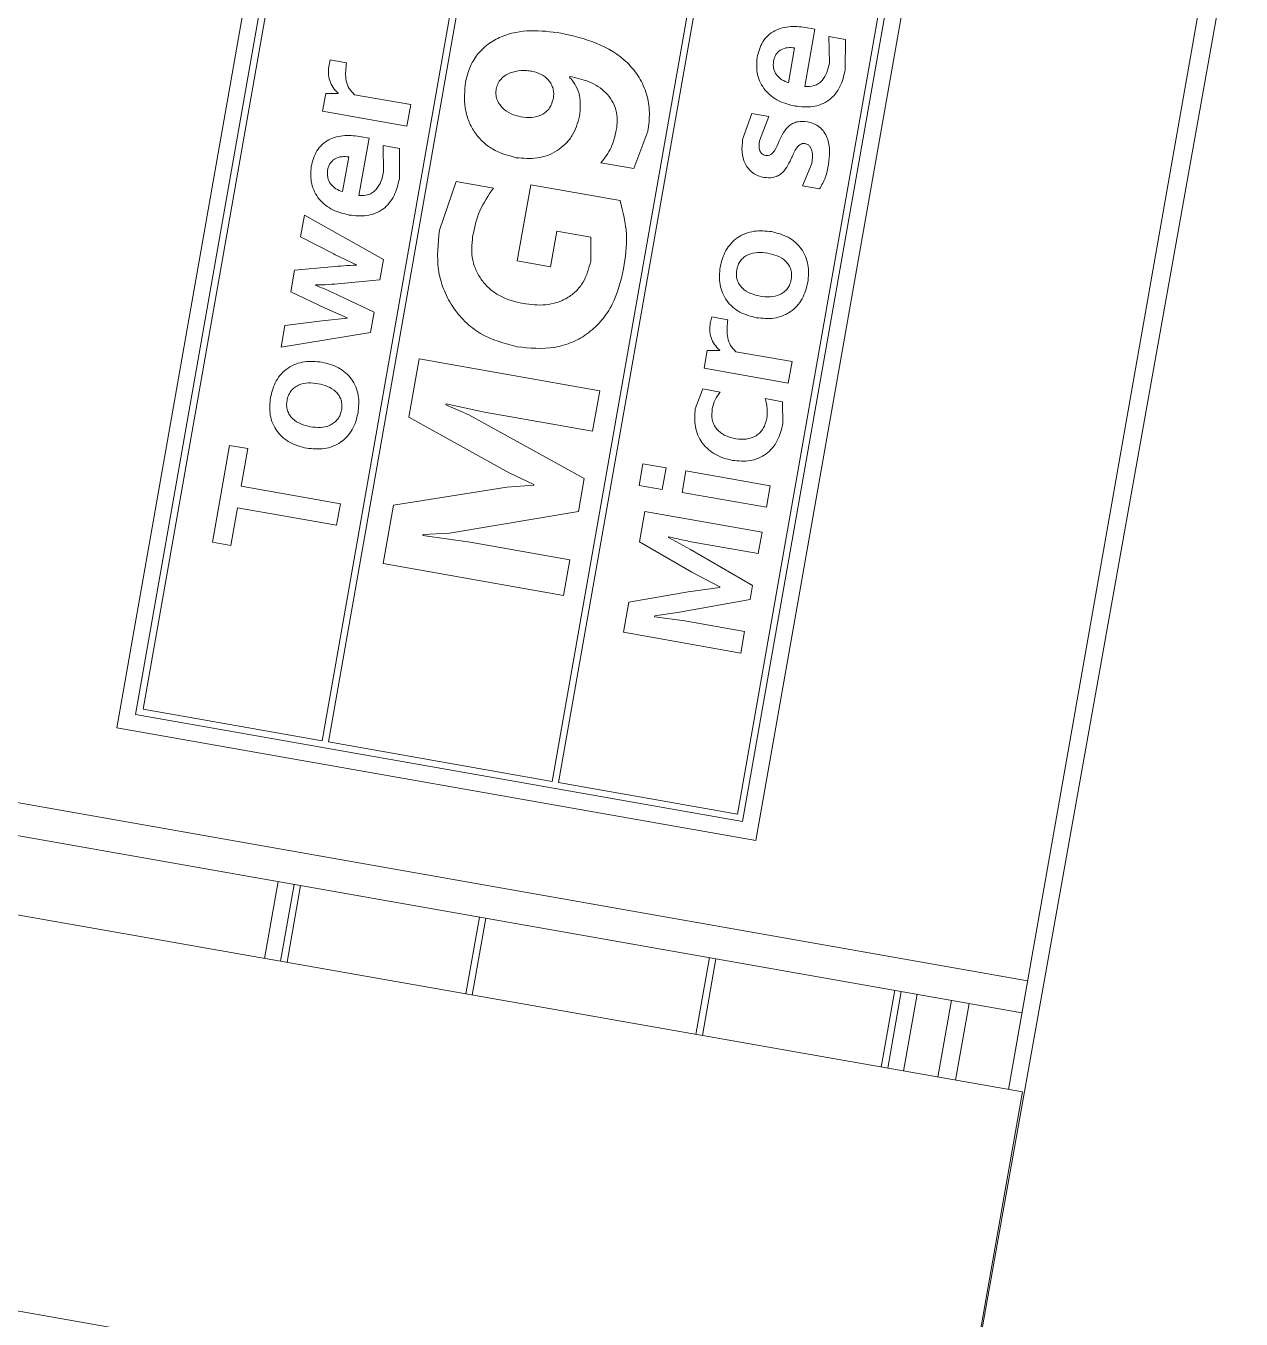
# Model space of a CAD drawing. Header units: millimetres. Extents: x 0 to 1189, y 0 to 841.
# Drawn here: x 929.044 to 932.782, y 569.161 to 573.14 of the extents above; entities that cross this region are included whole.
import ezdxf

# ---------------------------------------------------------------- set-up
doc = ezdxf.new("R2010")
doc.units = ezdxf.units.MM
doc.layers.get('0').update_dxf_attribs({"lineweight": 18})

msp = doc.modelspace()

# ---------------------------------------------------------------- linework, layer by layer
at = {"color": 7, "linetype": 'Continuous', "lineweight": 15}
for p, q in [((929.983, 574.7225), (929.3232, 570.9803)), ((929.983, 574.7225), (929.3232, 570.9803)), ((929.381, 571.0208), (930.0235, 574.6646)), ((929.4041, 571.0371), (930.0397, 574.6415)), ((932.0661, 569.8671), (932.8996, 574.5941)), ((930.5901, 574.5444), (929.9546, 570.94)), ((929.9742, 570.9366), (930.6098, 574.541)), ((931.2979, 574.4196), (930.6623, 570.8152)), ((930.682, 570.8118), (931.3175, 574.4162)), ((931.2891, 570.6336), (931.949, 574.3759)), ((931.868, 574.3191), (931.2324, 570.7147)), ((931.8911, 574.3353), (931.2486, 570.6915)), ((931.6927, 567.4959), (932.7833, 573.5992)), ((931.4711, 573.1291), (931.44, 572.953)), ((931.4481, 573.134), (931.4711, 573.1291)), ((931.5143, 573.1069), (931.5653, 573.0979)), ((931.5155, 573.0247), (931.5143, 573.1069)), ((931.5653, 573.0979), (931.5644, 573.0044)), ((931.3897, 572.9649), (931.4085, 573.0719)), ((929.9763, 573.0183), (929.9801, 573.0348)), ((929.9801, 573.0348), (930.03, 573.026)), ((930.03, 573.026), (930.0291, 573.0206)), ((930.7155, 572.9823), (930.7167, 572.9844)), ((929.9565, 572.8768), (929.9662, 572.9317)), ((929.9662, 572.9317), (930.0046, 572.9313)), ((930.0046, 572.9313), (930.0048, 572.9324)), ((930.0547, 572.9278), (930.2275, 572.8973)), ((930.2275, 572.8973), (930.2159, 572.8311)), ((930.2159, 572.8311), (929.9565, 572.8768)), ((931.2487, 572.79), (931.2774, 572.8702)), ((931.2774, 572.8702), (931.3294, 572.861)), ((931.3294, 572.861), (931.3005, 572.7863)), ((930.9143, 572.7004), (930.9574, 572.8162)), ((930.0992, 572.7938), (930.0681, 572.6177)), ((930.0762, 572.7987), (930.0992, 572.7938)), ((930.1425, 572.7716), (930.1935, 572.7626)), ((930.1437, 572.6894), (930.1425, 572.7716)), ((930.0178, 572.6296), (930.0367, 572.7366)), ((930.1935, 572.7626), (930.1926, 572.6691)), ((930.8128, 572.7183), (930.9143, 572.7004)), ((931.4333, 572.6473), (931.4612, 572.7163)), ((930.367, 572.6611), (930.3158, 572.5107)), ((930.4819, 572.6408), (930.367, 572.6611)), ((930.5554, 572.4165), (930.5967, 572.6507)), ((930.5967, 572.6507), (930.872, 572.6022)), ((931.4855, 572.6381), (931.4333, 572.6473)), ((929.8884, 572.4906), (929.9003, 572.5577)), ((929.9003, 572.5577), (930.1435, 572.4209)), ((929.9911, 572.4378), (929.8884, 572.4906)), ((930.6577, 572.3984), (930.6771, 572.5082)), ((930.6771, 572.5082), (930.7817, 572.4898)), ((930.7817, 572.4898), (930.7814, 572.4162)), ((930.1325, 572.3583), (930.1435, 572.4209)), ((930.5554, 572.4165), (930.6577, 572.3984)), ((929.8585, 572.321), (929.8704, 572.3882)), ((929.8704, 572.3882), (929.9842, 572.3983)), ((930.0604, 572.4034), (930.0606, 572.4045)), ((929.9349, 572.3424), (929.9347, 572.3414)), ((930.0132, 572.3469), (930.1325, 572.3583)), ((929.9619, 572.2721), (929.8585, 572.321)), ((930.0067, 572.3104), (930.115, 572.2589)), ((930.0318, 572.2411), (929.9619, 572.2721)), ((930.115, 572.2589), (930.1039, 572.1963)), ((929.8286, 572.151), (929.8404, 572.2182)), ((929.8404, 572.2182), (929.9549, 572.2325)), ((929.9549, 572.2325), (930.0316, 572.2401)), ((930.0316, 572.2401), (930.0318, 572.2411)), ((931.1496, 572.2278), (931.1535, 572.2442)), ((931.1535, 572.2442), (931.2034, 572.2354)), ((931.2034, 572.2354), (931.2024, 572.23)), ((930.1039, 572.1963), (929.8286, 572.151)), ((931.1299, 572.0862), (931.1395, 572.1412)), ((931.1395, 572.1412), (931.1779, 572.1408)), ((931.1779, 572.1408), (931.1781, 572.1418)), ((931.2281, 572.1372), (931.4009, 572.1067)), ((930.2219, 571.9355), (930.2536, 572.1149)), ((930.2536, 572.1149), (930.809, 572.0169)), ((931.4009, 572.1067), (931.3892, 572.0405)), ((931.3892, 572.0405), (931.1299, 572.0862)), ((930.809, 572.0169), (930.787, 571.8925)), ((931.1027, 571.9618), (931.1258, 572.0225)), ((931.1258, 572.0225), (931.1799, 572.013)), ((930.3366, 571.9767), (930.336, 571.9736)), ((930.336, 571.9736), (930.4066, 571.9433)), ((930.4548, 571.951), (930.3366, 571.9767)), ((931.3179, 571.9928), (931.3713, 571.9834)), ((931.3713, 571.9834), (931.3723, 571.9148)), ((930.5304, 571.7644), (930.2219, 571.9355)), ((930.4066, 571.9433), (930.7614, 571.7469)), ((930.787, 571.8925), (930.4548, 571.951)), ((929.6179, 571.5509), (929.6705, 571.849)), ((929.6705, 571.849), (929.7264, 571.8391)), ((929.7264, 571.8391), (929.706, 571.7233)), ((930.93, 571.7259), (930.9417, 571.7921)), ((930.9417, 571.7921), (931.0129, 571.7795)), ((931.0129, 571.7795), (931.0012, 571.7133)), ((930.6067, 571.7283), (930.5304, 571.7644)), ((930.7614, 571.7469), (930.7434, 571.645)), ((931.0625, 571.7041), (931.0742, 571.7704)), ((931.0742, 571.7704), (931.3335, 571.7246)), ((929.706, 571.7233), (930.0111, 571.6695)), ((930.1743, 571.6653), (930.5235, 571.7204)), ((930.5235, 571.7204), (930.6063, 571.726)), ((930.6063, 571.726), (930.6067, 571.7283)), ((931.0012, 571.7133), (930.93, 571.7259)), ((931.3218, 571.6584), (931.0625, 571.7041)), ((931.3335, 571.7246), (931.3218, 571.6584)), ((929.6943, 571.6571), (929.6738, 571.541)), ((929.9994, 571.6033), (929.6943, 571.6571)), ((930.0111, 571.6695), (929.9994, 571.6033)), ((930.1425, 571.4852), (930.1743, 571.6653)), ((930.7434, 571.645), (930.3464, 571.5789)), ((930.9309, 571.5524), (930.9473, 571.6457)), ((930.9473, 571.6457), (931.3083, 571.582)), ((930.2658, 571.5752), (930.2652, 571.5717)), ((930.3464, 571.5789), (930.2658, 571.5752)), ((931.3083, 571.582), (931.2967, 571.5158)), ((929.6738, 571.541), (929.6179, 571.5509)), ((930.2652, 571.5717), (930.4102, 571.5512)), ((930.4102, 571.5512), (930.7173, 571.4971)), ((931.0926, 571.4593), (930.9309, 571.5524)), ((931.0209, 571.5677), (931.0205, 571.5653)), ((931.0205, 571.5653), (931.0886, 571.5287)), ((931.2967, 571.5158), (931.1137, 571.548)), ((930.7173, 571.4971), (930.698, 571.3873)), ((931.0886, 571.5287), (931.2793, 571.4175)), ((930.698, 571.3873), (930.1425, 571.4852)), ((931.1788, 571.4137), (931.0926, 571.4593)), ((931.1785, 571.412), (931.1788, 571.4137)), ((931.2793, 571.4175), (931.2718, 571.3746)), ((931.081, 571.3988), (930.8981, 571.3665)), ((931.2718, 571.3746), (931.0545, 571.3354)), ((931.1785, 571.412), (931.081, 571.3988)), ((930.8981, 571.3665), (930.8818, 571.2738)), ((931.0545, 571.3354), (930.978, 571.3243)), ((930.978, 571.3243), (930.9775, 571.3218)), ((930.9775, 571.3218), (931.0712, 571.3086)), ((931.0712, 571.3086), (931.2545, 571.2763)), ((931.2428, 571.2101), (930.8817, 571.2738)), ((931.2545, 571.2763), (931.2428, 571.2101)), ((931.2486, 570.6915), (929.381, 571.0208)), ((929.9546, 570.94), (929.4041, 571.0371)), ((929.3232, 570.9803), (931.2891, 570.6336)), ((929.3232, 570.9803), (929.3232, 570.9803)), ((930.6623, 570.8152), (929.9742, 570.9366)), ((931.2324, 570.7147), (930.682, 570.8118)), ((928.9366, 570.6626), (932.1078, 570.1034)), ((929.8197, 570.5069), (929.7781, 570.2705)), ((929.8198, 570.5069), (929.7781, 570.2705)), ((928.9639, 570.4141), (932.1094, 569.8594)), ((931.744, 569.9238), (931.7857, 570.1602)), ((931.8912, 570.1416), (931.8495, 569.9053)), ((931.9453, 570.1321), (931.9037, 569.8957)), ((931.6927, 567.4959), (932.1094, 569.8594)), ((928.7555, 569.2323), (930.3283, 568.955))]:
    msp.add_line(p, q, dxfattribs=at)
at = {"color": 8, "linetype": 'Continuous', "lineweight": 15}
for p, q in [((932.1251, 570.2019), (927.977, 570.9333)), ((929.8272, 570.2618), (929.8689, 570.4982)), ((929.8469, 570.2584), (929.8886, 570.4947)), ((930.439, 570.3977), (930.3974, 570.1613)), ((930.417, 570.1578), (930.4587, 570.3942)), ((931.1468, 570.2729), (931.1051, 570.0365)), ((931.1247, 570.033), (931.1664, 570.2694)), ((931.7169, 570.1723), (931.6752, 569.936)), ((931.7365, 570.1689), (931.6949, 569.9325))]:
    msp.add_line(p, q, dxfattribs=at)
at = {"color": 7, "linetype": 'Continuous', "lineweight": 15}
for points, knots in [([(930.3961, 572.966), (930.3997, 572.9812), (930.4067, 573.0115), (930.4307, 573.0522), (930.4643, 573.085), (930.5189, 573.1152), (930.597, 573.1295), (930.6584, 573.1216), (930.6892, 573.1176)], [0, 0, 0, 0, 0.0465435, 0.0930585, 0.1395523, 0.1860827, 0.2788761, 0.3719464, 0.3719464, 0.3719464, 0.3719464]), ([(931.2932, 573.0422), (931.2976, 573.0589), (931.3041, 573.084), (931.3262, 573.1107), (931.347, 573.1253), (931.3712, 573.1342), (931.4052, 573.1395), (931.4311, 573.1362), (931.4481, 573.134)], [0, 0, 0, 0, 0.0510179, 0.0764945, 0.102216, 0.1265998, 0.1534733, 0.2046742, 0.2046742, 0.2046742, 0.2046742]), ([(930.6892, 573.1176), (930.7262, 573.1092), (930.8002, 573.0924), (930.8837, 573.0417), (930.9321, 572.9825), (930.9552, 572.9298), (930.9645, 572.873), (930.9598, 572.8351), (930.9574, 572.8162)], [0, 0, 0, 0, 0.1140248, 0.2276582, 0.2851535, 0.3416636, 0.3986455, 0.4556996, 0.4556996, 0.4556996, 0.4556996]), ([(931.4085, 573.0719), (931.4014, 573.0726), (931.3871, 573.074), (931.3694, 573.0685), (931.3579, 573.0599), (931.3509, 573.0516), (931.3469, 573.0434), (931.3447, 573.0365), (931.344, 573.033), (931.3437, 573.0312)], [0, 0, 0, 0, 0.02153007, 0.04300695, 0.05354215, 0.06458434, 0.07535601, 0.08076061, 0.08615222, 0.08615222, 0.08615222, 0.08615222]), ([(930.0048, 572.9324), (929.9991, 572.9379), (929.9877, 572.9491), (929.9773, 572.971), (929.9741, 572.9907), (929.9745, 573.0066), (929.9757, 573.0144), (929.9763, 573.0183)], [0, 0, 0, 0, 0.02375994, 0.04752707, 0.07128221, 0.08318473, 0.09509587, 0.09509587, 0.09509587, 0.09509587]), ([(930.0291, 573.0206), (930.0275, 573.0037), (930.0252, 572.9784), (930.037, 572.9459), (930.0488, 572.9338), (930.0547, 572.9278)], [0, 0, 0, 0, 0.0503171, 0.075551, 0.1007763, 0.1007763, 0.1007763, 0.1007763]), ([(931.4102, 572.893), (931.3928, 572.8971), (931.3667, 572.9033), (931.3368, 572.9229), (931.3174, 572.9413), (931.3029, 572.9638), (931.2904, 572.9975), (931.2921, 573.0244), (931.2932, 573.0422)], [0, 0, 0, 0, 0.0531608, 0.0798053, 0.10643, 0.1330521, 0.159674, 0.2126708, 0.2126708, 0.2126708, 0.2126708]), ([(931.3437, 573.0312), (931.3431, 573.0237), (931.3421, 573.0125), (931.3471, 572.9983), (931.3546, 572.9856), (931.3688, 572.9727), (931.3827, 572.9675), (931.3897, 572.9649)], [0, 0, 0, 0, 0.02215981, 0.03331655, 0.04447271, 0.06667576, 0.08894912, 0.08894912, 0.08894912, 0.08894912]), ([(931.44, 572.953), (931.4498, 572.9529), (931.4646, 572.9529), (931.4823, 572.9616), (931.4969, 572.9745), (931.5092, 572.9962), (931.5134, 573.0152), (931.5155, 573.0247)], [0, 0, 0, 0, 0.0290432, 0.0436154, 0.0582207, 0.0873222, 0.1165323, 0.1165323, 0.1165323, 0.1165323]), ([(930.5523, 572.7341), (930.5268, 572.741), (930.4885, 572.7513), (930.4469, 572.7839), (930.4216, 572.814), (930.4037, 572.8491), (930.3898, 572.9001), (930.3936, 572.9398), (930.3961, 572.966)], [0, 0, 0, 0, 0.0782751, 0.1177424, 0.1568503, 0.195495, 0.2354328, 0.3137881, 0.3137881, 0.3137881, 0.3137881]), ([(930.4904, 572.9454), (930.4919, 572.9509), (930.4947, 572.9621), (930.5047, 572.9762), (930.5177, 572.9874), (930.5381, 572.9981), (930.5611, 573.0023), (930.5839, 573.0025), (930.5952, 573.0008), (930.6009, 573)], [0, 0, 0, 0, 0.0170996, 0.0342058, 0.0508947, 0.0684536, 0.1026643, 0.1198061, 0.1369661, 0.1369661, 0.1369661, 0.1369661]), ([(930.6009, 573), (930.6104, 572.9975), (930.6295, 572.9925), (930.6492, 572.9765), (930.6604, 572.9603), (930.6658, 572.9464), (930.6677, 572.9342), (930.6674, 572.9244), (930.6667, 572.9195), (930.6663, 572.9171)], [0, 0, 0, 0, 0.0294513, 0.0588572, 0.073787, 0.088389, 0.1031427, 0.1105212, 0.1179018, 0.1179018, 0.1179018, 0.1179018]), ([(930.747, 572.8617), (930.749, 572.8835), (930.7522, 572.9163), (930.7381, 572.952), (930.7264, 572.9703), (930.7191, 572.9783), (930.7155, 572.9823)], [0, 0, 0, 0, 0.0646065, 0.0970478, 0.1132944, 0.1295535, 0.1295535, 0.1295535, 0.1295535]), ([(930.7167, 572.9844), (930.7368, 572.9798), (930.777, 572.9707), (930.8223, 572.9429), (930.8477, 572.9101), (930.86, 572.8813), (930.863, 572.8554), (930.8624, 572.8347), (930.8608, 572.8245), (930.86, 572.8193)], [0, 0, 0, 0, 0.061976, 0.123689, 0.1546702, 0.1856462, 0.2166258, 0.2321381, 0.2476664, 0.2476664, 0.2476664, 0.2476664]), ([(931.5644, 573.0044), (931.5601, 572.9867), (931.5538, 572.9602), (931.5343, 572.9293), (931.5147, 572.9103), (931.4906, 572.8975), (931.4554, 572.8878), (931.4282, 572.8909), (931.4102, 572.893)], [0, 0, 0, 0, 0.0541544, 0.0812543, 0.1083523, 0.1354469, 0.1625587, 0.2166486, 0.2166486, 0.2166486, 0.2166486]), ([(930.5666, 572.8599), (930.5563, 572.8624), (930.5356, 572.8675), (930.513, 572.8828), (930.4994, 572.8994), (930.4924, 572.9139), (930.4887, 572.9296), (930.4899, 572.9401), (930.4904, 572.9454)], [0, 0, 0, 0, 0.0318827, 0.0637279, 0.0799397, 0.0960276, 0.1116583, 0.1275378, 0.1275378, 0.1275378, 0.1275378]), ([(930.6663, 572.9171), (930.6634, 572.9065), (930.659, 572.8906), (930.6439, 572.8746), (930.6259, 572.8625), (930.5988, 572.8559), (930.5773, 572.8586), (930.5666, 572.8599)], [0, 0, 0, 0, 0.0323363, 0.0485893, 0.064827, 0.0972009, 0.1296377, 0.1296377, 0.1296377, 0.1296377]), ([(930.5523, 572.7341), (930.574, 572.7321), (930.6174, 572.7282), (930.6699, 572.7481), (930.7037, 572.7753), (930.7319, 572.8089), (930.741, 572.8406), (930.747, 572.8617)], [0, 0, 0, 0, 0.0649931, 0.1298977, 0.1622908, 0.1950561, 0.2599477, 0.2599477, 0.2599477, 0.2599477]), ([(931.3612, 572.7855), (931.3652, 572.7942), (931.3733, 572.8116), (931.3885, 572.8311), (931.4052, 572.8408), (931.4235, 572.8472), (931.438, 572.8455), (931.4477, 572.8444)], [0, 0, 0, 0, 0.0288936, 0.0576646, 0.0720858, 0.0865114, 0.11527, 0.11527, 0.11527, 0.11527]), ([(930.86, 572.8193), (930.8558, 572.8008), (930.8475, 572.7637), (930.8243, 572.7334), (930.8128, 572.7183)], [0, 0, 0, 0, 0.0564785, 0.1128501, 0.1128501, 0.1128501, 0.1128501]), ([(931.4477, 572.8444), (931.4544, 572.8428), (931.4679, 572.8397), (931.4857, 572.8288), (931.4999, 572.8135), (931.5125, 572.7888), (931.5182, 572.7538), (931.5147, 572.7265), (931.513, 572.7128)], [0, 0, 0, 0, 0.0207071, 0.0413855, 0.0615377, 0.082769, 0.1240485, 0.1654537, 0.1654537, 0.1654537, 0.1654537]), ([(929.9213, 572.7069), (929.9257, 572.7236), (929.9323, 572.7487), (929.9543, 572.7754), (929.9752, 572.79), (929.9994, 572.7989), (930.0333, 572.8042), (930.0592, 572.8009), (930.0762, 572.7987)], [0, 0, 0, 0, 0.0510292, 0.0764927, 0.1022261, 0.1266099, 0.1534832, 0.2046844, 0.2046844, 0.2046844, 0.2046844]), ([(931.3144, 572.6735), (931.3083, 572.6749), (931.2961, 572.6776), (931.2794, 572.6869), (931.2658, 572.7), (931.2525, 572.7212), (931.2447, 572.7524), (931.2474, 572.7774), (931.2487, 572.79)], [0, 0, 0, 0, 0.0188153, 0.0376047, 0.0564948, 0.0751994, 0.112309, 0.1502392, 0.1502392, 0.1502392, 0.1502392]), ([(931.3005, 572.7863), (931.2999, 572.7818), (931.2986, 572.7728), (931.2996, 572.7611), (931.3028, 572.7525), (931.3068, 572.7469), (931.3123, 572.7428), (931.3167, 572.7416), (931.319, 572.741)], [0, 0, 0, 0, 0.01370365, 0.02739363, 0.03462111, 0.0410946, 0.04794692, 0.05479482, 0.05479482, 0.05479482, 0.05479482]), ([(931.319, 572.741), (931.3217, 572.7407), (931.3273, 572.7401), (931.3351, 572.743), (931.3415, 572.7485), (931.3513, 572.7621), (931.3568, 572.7752), (931.3612, 572.7855)], [0, 0, 0, 0, 0.00833761, 0.0166574, 0.02415687, 0.03337266, 0.06677267, 0.06677267, 0.06677267, 0.06677267]), ([(931.4408, 572.7773), (931.4379, 572.7776), (931.4336, 572.778), (931.428, 572.7761), (931.4205, 572.7716), (931.4087, 572.756), (931.4019, 572.7399), (931.3974, 572.7292)], [0, 0, 0, 0, 0.00871929, 0.01277253, 0.01746562, 0.03487344, 0.06986281, 0.06986281, 0.06986281, 0.06986281]), ([(931.4612, 572.7163), (931.4628, 572.7283), (931.4649, 572.7434), (931.4601, 572.7609), (931.4558, 572.7688), (931.4494, 572.7751), (931.4437, 572.7765), (931.4408, 572.7773)], [0, 0, 0, 0, 0.03562855, 0.04512068, 0.05395797, 0.06246577, 0.07133324, 0.07133324, 0.07133324, 0.07133324]), ([(930.0367, 572.7366), (930.0295, 572.7373), (930.0152, 572.7387), (929.9976, 572.7332), (929.986, 572.7246), (929.979, 572.7163), (929.975, 572.7081), (929.9728, 572.7012), (929.9722, 572.6977), (929.9718, 572.6959)], [0, 0, 0, 0, 0.0215306, 0.04301094, 0.05353913, 0.0645813, 0.07536364, 0.08075683, 0.08614844, 0.08614844, 0.08614844, 0.08614844]), ([(931.3974, 572.7292), (931.3934, 572.721), (931.3853, 572.7046), (931.3707, 572.6863), (931.3549, 572.6769), (931.3374, 572.671), (931.3236, 572.6725), (931.3144, 572.6735)], [0, 0, 0, 0, 0.0274845, 0.0548819, 0.0685991, 0.0823291, 0.1096831, 0.1096831, 0.1096831, 0.1096831]), ([(930.0383, 572.5577), (930.0209, 572.5618), (929.9949, 572.5681), (929.965, 572.5876), (929.9455, 572.606), (929.931, 572.6285), (929.9185, 572.6622), (929.9202, 572.689), (929.9213, 572.7069)], [0, 0, 0, 0, 0.0531607, 0.0798038, 0.1064323, 0.1330545, 0.1596762, 0.2126609, 0.2126609, 0.2126609, 0.2126609]), ([(929.9718, 572.6959), (929.9712, 572.6884), (929.9703, 572.6772), (929.9752, 572.663), (929.9828, 572.6503), (929.9969, 572.6374), (930.0108, 572.6322), (930.0178, 572.6296)], [0, 0, 0, 0, 0.02217167, 0.03332847, 0.04447434, 0.06667732, 0.08895061, 0.08895061, 0.08895061, 0.08895061]), ([(930.0681, 572.6177), (930.078, 572.6176), (930.0927, 572.6176), (930.1104, 572.6263), (930.1251, 572.6392), (930.1374, 572.6609), (930.1416, 572.6799), (930.1437, 572.6894)], [0, 0, 0, 0, 0.0290434, 0.0436154, 0.0582207, 0.0873222, 0.1165323, 0.1165323, 0.1165323, 0.1165323]), ([(931.513, 572.7128), (931.5103, 572.6996), (931.505, 572.6733), (931.492, 572.6498), (931.4855, 572.6381)], [0, 0, 0, 0, 0.04005635, 0.08005211, 0.08005211, 0.08005211, 0.08005211]), ([(930.1926, 572.6691), (930.1883, 572.6514), (930.1819, 572.6249), (930.1625, 572.594), (930.1428, 572.575), (930.1187, 572.5622), (930.0836, 572.5525), (930.0564, 572.5556), (930.0383, 572.5577)], [0, 0, 0, 0, 0.0541544, 0.0812645, 0.1083541, 0.1354544, 0.1625718, 0.2166562, 0.2166562, 0.2166562, 0.2166562]), ([(930.418, 572.4916), (930.4238, 572.5186), (930.4353, 572.5725), (930.4664, 572.6181), (930.4819, 572.6408)], [0, 0, 0, 0, 0.0820213, 0.1638655, 0.1638655, 0.1638655, 0.1638655]), ([(930.872, 572.6022), (930.8806, 572.5675), (930.8978, 572.4981), (930.8877, 572.4273), (930.8826, 572.3919)], [0, 0, 0, 0, 0.1061771, 0.2125782, 0.2125782, 0.2125782, 0.2125782]), ([(930.5554, 572.1522), (930.516, 572.1626), (930.4568, 572.1783), (930.3928, 572.229), (930.354, 572.276), (930.3262, 572.3303), (930.3052, 572.4092), (930.3116, 572.4702), (930.3158, 572.5107)], [0, 0, 0, 0, 0.120896, 0.1815716, 0.2422548, 0.3028002, 0.3636393, 0.484695, 0.484695, 0.484695, 0.484695]), ([(930.5731, 572.285), (930.5494, 572.2908), (930.5139, 572.2996), (930.4733, 572.3268), (930.4479, 572.3531), (930.4289, 572.3843), (930.4126, 572.4306), (930.4158, 572.4672), (930.418, 572.4916)], [0, 0, 0, 0, 0.0725689, 0.1089386, 0.1453092, 0.1816777, 0.2180336, 0.2904498, 0.2904498, 0.2904498, 0.2904498]), ([(931.1795, 572.3976), (931.1841, 572.4153), (931.1909, 572.4418), (931.2125, 572.4712), (931.233, 572.4892), (931.2572, 572.5017), (931.2925, 572.511), (931.3196, 572.5083), (931.3377, 572.5066)], [0, 0, 0, 0, 0.0540273, 0.0811308, 0.1082196, 0.1353223, 0.1624352, 0.2164998, 0.2164998, 0.2164998, 0.2164998]), ([(931.3377, 572.5066), (931.3552, 572.5021), (931.3816, 572.4953), (931.4113, 572.4745), (931.4298, 572.4545), (931.4429, 572.4307), (931.4534, 572.3959), (931.4508, 572.3687), (931.4491, 572.3506)], [0, 0, 0, 0, 0.0538959, 0.0809242, 0.107943, 0.1349656, 0.1619872, 0.2158601, 0.2158601, 0.2158601, 0.2158601]), ([(930.0606, 572.4045), (930.0489, 572.4098), (930.0256, 572.4205), (930.0026, 572.4321), (929.9911, 572.4378)], [0, 0, 0, 0, 0.03853937, 0.07707885, 0.07707885, 0.07707885, 0.07707885]), ([(930.7814, 572.4162), (930.7755, 572.3935), (930.7665, 572.3594), (930.737, 572.3226), (930.7092, 572.3013), (930.6771, 572.2872), (930.6311, 572.278), (930.5963, 572.2822), (930.5731, 572.285)], [0, 0, 0, 0, 0.0694909, 0.1043718, 0.1392537, 0.1739738, 0.2090298, 0.2787183, 0.2787183, 0.2787183, 0.2787183]), ([(931.2304, 572.3887), (931.2316, 572.3937), (931.234, 572.4038), (931.2416, 572.4173), (931.2523, 572.4284), (931.27, 572.4387), (931.2956, 572.4441), (931.3159, 572.4416), (931.326, 572.4403)], [0, 0, 0, 0, 0.015537, 0.0309482, 0.045903, 0.061306, 0.0918758, 0.1225227, 0.1225227, 0.1225227, 0.1225227]), ([(931.326, 572.4403), (931.3359, 572.4381), (931.3557, 572.4335), (931.3779, 572.4198), (931.3909, 572.404), (931.3975, 572.39), (931.3995, 572.3773), (931.3994, 572.3671), (931.3987, 572.3621), (931.3983, 572.3596)], [0, 0, 0, 0, 0.0305316, 0.060967, 0.0762321, 0.0914866, 0.1067514, 0.1144014, 0.122041, 0.122041, 0.122041, 0.122041]), ([(929.9842, 572.3983), (929.9969, 572.3994), (930.0222, 572.4016), (930.0477, 572.4028), (930.0604, 572.4034)], [0, 0, 0, 0, 0.03822029, 0.07644774, 0.07644774, 0.07644774, 0.07644774]), ([(930.8826, 572.3919), (930.8735, 572.3544), (930.8599, 572.2981), (930.8172, 572.2337), (930.7757, 572.1937), (930.7257, 572.1646), (930.6516, 572.1424), (930.5938, 572.1483), (930.5554, 572.1522)], [0, 0, 0, 0, 0.1146561, 0.1721193, 0.229555, 0.2865144, 0.3444197, 0.4589601, 0.4589601, 0.4589601, 0.4589601]), ([(931.291, 572.2417), (931.2734, 572.2462), (931.2471, 572.253), (931.2173, 572.2738), (931.1989, 572.2937), (931.1858, 572.3175), (931.1753, 572.3524), (931.1778, 572.3796), (931.1795, 572.3976)], [0, 0, 0, 0, 0.05389, 0.0809133, 0.1079214, 0.1349352, 0.1619503, 0.2158108, 0.2158108, 0.2158108, 0.2158108]), ([(931.3027, 572.3079), (931.2927, 572.3102), (931.2729, 572.3147), (931.2507, 572.3285), (931.2376, 572.3442), (931.2312, 572.3582), (931.2287, 572.3734), (931.2298, 572.3836), (931.2304, 572.3887)], [0, 0, 0, 0, 0.0305415, 0.0609972, 0.0765268, 0.0913467, 0.1066769, 0.1220692, 0.1220692, 0.1220692, 0.1220692]), ([(929.9347, 572.3414), (929.9469, 572.3366), (929.9712, 572.327), (929.9949, 572.3159), (930.0067, 572.3104)], [0, 0, 0, 0, 0.0392185, 0.07843521, 0.07843521, 0.07843521, 0.07843521]), ([(930.0132, 572.3469), (930.0002, 572.3458), (929.9741, 572.3434), (929.948, 572.3428), (929.9349, 572.3424)], [0, 0, 0, 0, 0.03921611, 0.07843963, 0.07843963, 0.07843963, 0.07843963]), ([(931.4491, 572.3506), (931.4446, 572.3329), (931.4378, 572.3064), (931.4162, 572.277), (931.3958, 572.259), (931.3716, 572.2466), (931.3364, 572.2371), (931.3091, 572.2398), (931.291, 572.2417)], [0, 0, 0, 0, 0.0540558, 0.0811645, 0.1082722, 0.134932, 0.1625081, 0.216594, 0.216594, 0.216594, 0.216594]), ([(931.3983, 572.3596), (931.3971, 572.3546), (931.3947, 572.3446), (931.3871, 572.3311), (931.3762, 572.3201), (931.3586, 572.3096), (931.333, 572.3041), (931.3128, 572.3066), (931.3027, 572.3079)], [0, 0, 0, 0, 0.0153588, 0.0306058, 0.0459067, 0.0612437, 0.0917692, 0.1223933, 0.1223933, 0.1223933, 0.1223933]), ([(931.1781, 572.1418), (931.1724, 572.1474), (931.161, 572.1585), (931.1507, 572.1804), (931.1474, 572.2001), (931.1478, 572.216), (931.149, 572.2238), (931.1496, 572.2278)], [0, 0, 0, 0, 0.02375993, 0.04752715, 0.07128221, 0.08318473, 0.09509587, 0.09509587, 0.09509587, 0.09509587]), ([(931.2024, 572.23), (931.2008, 572.2131), (931.1985, 572.1878), (931.2103, 572.1553), (931.2222, 572.1432), (931.2281, 572.1372)], [0, 0, 0, 0, 0.050329, 0.0755629, 0.1007883, 0.1007883, 0.1007883, 0.1007883]), ([(929.796, 571.9961), (929.8006, 572.0138), (929.8074, 572.0402), (929.8289, 572.0697), (929.8494, 572.0877), (929.8737, 572.1002), (929.9089, 572.1094), (929.9361, 572.1068), (929.9542, 572.105)], [0, 0, 0, 0, 0.0540367, 0.0811438, 0.1082326, 0.1353299, 0.1624428, 0.2165075, 0.2165075, 0.2165075, 0.2165075]), ([(929.9542, 572.105), (929.9717, 572.1005), (929.998, 572.0938), (930.0278, 572.0729), (930.0463, 572.053), (930.0594, 572.0292), (930.0699, 571.9943), (930.0673, 571.9672), (930.0656, 571.9491)], [0, 0, 0, 0, 0.0538958, 0.080924, 0.107943, 0.1349656, 0.1619871, 0.2158482, 0.2158482, 0.2158482, 0.2158482]), ([(929.8469, 571.9871), (929.8481, 571.9922), (929.8505, 572.0023), (929.8581, 572.0158), (929.8688, 572.0268), (929.8864, 572.0371), (929.9121, 572.0426), (929.9323, 572.0401), (929.9425, 572.0388)], [0, 0, 0, 0, 0.015537, 0.0309378, 0.0459011, 0.0613042, 0.0918711, 0.1225181, 0.1225181, 0.1225181, 0.1225181]), ([(929.9425, 572.0388), (929.9524, 572.0365), (929.9722, 572.032), (929.9944, 572.0182), (930.0074, 572.0024), (930.014, 571.9885), (930.016, 571.9758), (930.0159, 571.9656), (930.0151, 571.9606), (930.0147, 571.958)], [0, 0, 0, 0, 0.0305285, 0.0609755, 0.0762368, 0.0914938, 0.1067577, 0.1144077, 0.122048, 0.122048, 0.122048, 0.122048]), ([(931.1799, 572.013), (931.174, 572.0053), (931.1623, 571.99), (931.1575, 571.9713), (931.1551, 571.9619)], [0, 0, 0, 0, 0.02867803, 0.05730315, 0.05730315, 0.05730315, 0.05730315]), ([(929.9074, 571.8401), (929.8899, 571.8446), (929.8636, 571.8514), (929.8338, 571.8722), (929.8154, 571.8922), (929.8022, 571.916), (929.7918, 571.9509), (929.7943, 571.978), (929.796, 571.9961)], [0, 0, 0, 0, 0.0538863, 0.0809094, 0.1079303, 0.1349337, 0.1619472, 0.2158076, 0.2158076, 0.2158076, 0.2158076]), ([(929.9191, 571.9064), (929.9092, 571.9086), (929.8894, 571.9132), (929.8671, 571.927), (929.8541, 571.9427), (929.8477, 571.9566), (929.8451, 571.9718), (929.8463, 571.982), (929.8469, 571.9871)], [0, 0, 0, 0, 0.0305446, 0.0609938, 0.0765197, 0.0913395, 0.1066698, 0.1220736, 0.1220736, 0.1220736, 0.1220736]), ([(931.3228, 571.9316), (931.3239, 571.9419), (931.3261, 571.9627), (931.3206, 571.9828), (931.3179, 571.9928)], [0, 0, 0, 0, 0.03097152, 0.06201882, 0.06201882, 0.06201882, 0.06201882]), ([(930.0656, 571.9491), (930.0611, 571.9314), (930.0543, 571.9049), (930.0327, 571.8754), (930.0123, 571.8575), (929.988, 571.8451), (929.9529, 571.8356), (929.9255, 571.8383), (929.9074, 571.8401)], [0, 0, 0, 0, 0.0540671, 0.0811758, 0.1082756, 0.1349409, 0.1625112, 0.2165971, 0.2165971, 0.2165971, 0.2165971]), ([(930.0147, 571.958), (930.0136, 571.953), (930.0112, 571.9431), (930.0035, 571.9296), (929.9927, 571.9186), (929.9751, 571.908), (929.9495, 571.9026), (929.9293, 571.9051), (929.9191, 571.9064)], [0, 0, 0, 0, 0.0153473, 0.0306047, 0.0459057, 0.0612375, 0.0917629, 0.1223931, 0.1223931, 0.1223931, 0.1223931]), ([(931.2177, 571.8028), (931.1997, 571.8072), (931.1727, 571.8139), (931.1427, 571.8356), (931.1237, 571.8558), (931.1102, 571.8801), (931.0993, 571.9155), (931.1013, 571.9433), (931.1027, 571.9618)], [0, 0, 0, 0, 0.0549861, 0.0825693, 0.1101316, 0.1376941, 0.1652543, 0.2202134, 0.2202134, 0.2202134, 0.2202134]), ([(931.1551, 571.9619), (931.1542, 571.9507), (931.1527, 571.9339), (931.1597, 571.9125), (931.1687, 571.8985), (931.1811, 571.8871), (931.2003, 571.8756), (931.2169, 571.8718), (931.2278, 571.8694)], [0, 0, 0, 0, 0.0332881, 0.0499747, 0.0666615, 0.0828373, 0.1000851, 0.1334562, 0.1334562, 0.1334562, 0.1334562]), ([(931.2278, 571.8694), (931.2385, 571.8682), (931.2545, 571.8665), (931.2755, 571.8713), (931.2903, 571.878), (931.3026, 571.8884), (931.3161, 571.9053), (931.3201, 571.9211), (931.3228, 571.9316)], [0, 0, 0, 0, 0.0320568, 0.0481178, 0.0641623, 0.0802018, 0.0962611, 0.1282637, 0.1282637, 0.1282637, 0.1282637]), ([(931.3723, 571.9148), (931.3678, 571.8972), (931.3612, 571.8708), (931.3409, 571.8407), (931.3213, 571.8218), (931.2976, 571.8086), (931.2628, 571.7981), (931.2357, 571.801), (931.2177, 571.8028)], [0, 0, 0, 0, 0.0538709, 0.0808661, 0.1078524, 0.1348381, 0.1618365, 0.2156646, 0.2156646, 0.2156646, 0.2156646]), ([(931.1137, 571.548), (931.0982, 571.551), (931.0671, 571.5568), (931.0363, 571.5641), (931.0209, 571.5677)], [0, 0, 0, 0, 0.0474298, 0.09486678, 0.09486678, 0.09486678, 0.09486678])]:
    msp.add_open_spline(points, degree=3, knots=knots, dxfattribs=at)

doc.saveas('drawing.dxf')
